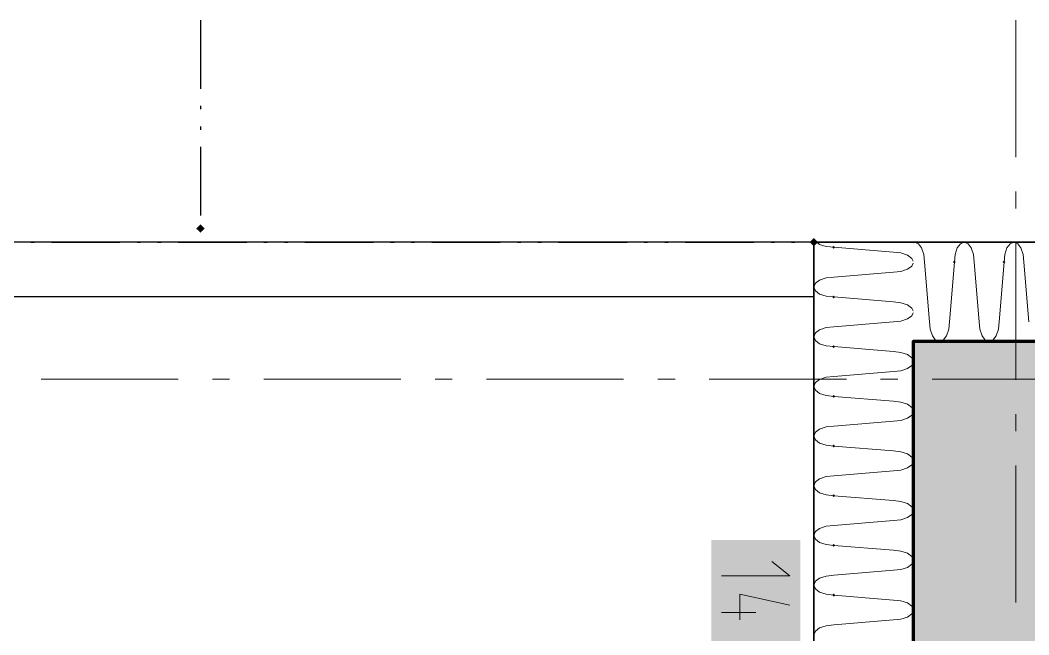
# Model space of a CAD drawing. Header units: millimetres. Extents: x 0 to 594, y 0 to 420.
# Drawn here: x 375.04 to 387, y 296.59 to 303.88 of the extents above; entities that cross this region are included whole.
import ezdxf

# ---------------------------------------------------------------- set-up
doc = ezdxf.new("R2010")
doc.units = ezdxf.units.MM
doc.header["$LTSCALE"] = 8
for name, color, linetype in [('PDF_CTU', 7, 'Continuous'), ('PDF_Dokresleni nad rovinou rezu', 7, 'Continuous'), ('PDF_Koty delkove', 7, 'Continuous'), ('PDF_Osy hlavni', 7, 'Continuous'), ('PDF_Steny obvodove nosne', 7, 'Continuous'), ('PDF_Zatepleni', 7, 'Continuous')]:
    doc.layers.add(name, color=color, linetype=linetype)

msp = doc.modelspace()

# ---------------------------------------------------------------- linework, layer by layer
at = {"layer": 'PDF_CTU', "lineweight": 25}
for points in [[(384.455, 301.251), (77.44, 301.251)], [(384.455, 300.601), (77.44, 300.601)]]:
    msp.add_lwpolyline(points, dxfattribs=at)
at = {"layer": 'PDF_Dokresleni nad rovinou rezu', "lineweight": 25}
for points in [[(377.182, 303.884), (377.182, 303.071)], [(377.182, 302.868), (377.182, 302.827)], [(377.182, 302.624), (377.182, 302.584)], [(377.182, 302.381), (377.182, 301.568)], [(375.17, 301.251), (375.211, 301.251)], [(375.414, 301.251), (376.227, 301.251)], [(376.43, 301.251), (376.471, 301.251)], [(376.674, 301.251), (376.714, 301.251)], [(376.918, 301.251), (377.73, 301.251)], [(377.933, 301.251), (377.974, 301.251)], [(378.177, 301.251), (378.218, 301.251)], [(378.421, 301.251), (379.234, 301.251)], [(379.437, 301.251), (379.477, 301.251)], [(379.68, 301.251), (379.721, 301.251)], [(379.924, 301.251), (380.737, 301.251)], [(380.94, 301.251), (380.981, 301.251)], [(381.184, 301.251), (381.225, 301.251)], [(381.428, 301.251), (382.24, 301.251)], [(382.443, 301.251), (382.484, 301.251)], [(382.687, 301.251), (382.728, 301.251)], [(382.931, 301.251), (383.744, 301.251)], [(383.947, 301.251), (383.987, 301.251)], [(384.191, 301.251), (384.231, 301.251)], [(384.434, 301.251), (384.455, 301.251)]]:
    msp.add_lwpolyline(points, dxfattribs=at)
at = {"layer": 'PDF_Dokresleni nad rovinou rezu', "lineweight": 25, "transparency": 33554559}
for points in [[(377.182, 301.464), (377.233, 301.413), (377.131, 301.413), (377.182, 301.363)], [(384.404, 301.251), (384.455, 301.302), (384.455, 301.2), (384.506, 301.251)]]:
    msp.add_solid(points, dxfattribs=at)
at = {"layer": 'PDF_Koty delkove', "lineweight": 18}
for points in [[(383.36, 297.293), (384.172, 297.293), (383.956, 297.466)], [(383.577, 296.773), (383.577, 297.077), (384.172, 296.946)], [(383.36, 296.859), (383.766, 296.859)]]:
    msp.add_lwpolyline(points, dxfattribs=at)
at = {"layer": 'PDF_Koty delkove', "color": 7, "lineweight": 18, "true_color": 0xffffff, "transparency": 33554559}
msp.add_solid([(383.238, 297.719), (383.238, 296.131), (384.294, 297.719), (384.294, 296.131)], dxfattribs=at)
at = {"layer": 'PDF_Osy hlavni', "lineweight": 18}
for points in [[(386.852, 303.884), (386.852, 302.259)], [(386.852, 301.852), (386.852, 301.649)], [(386.852, 301.243), (386.852, 299.618)], [(375.292, 299.626), (376.918, 299.626)], [(377.324, 299.626), (377.527, 299.626)], [(377.933, 299.626), (379.559, 299.626)], [(379.965, 299.626), (380.168, 299.626)], [(380.574, 299.626), (382.2, 299.626)], [(382.606, 299.626), (382.809, 299.626)], [(383.215, 299.626), (384.841, 299.626)], [(385.247, 299.626), (385.45, 299.626)], [(385.857, 299.626), (387.482, 299.626)], [(386.852, 299.211), (386.852, 299.008)], [(386.852, 298.602), (386.852, 296.976)]]:
    msp.add_lwpolyline(points, dxfattribs=at)
at = {"layer": 'PDF_Steny obvodove nosne', "lineweight": 70}
msp.add_lwpolyline([(387.706, 300.072), (387.665, 300.072), (385.633, 300.072), (385.633, 295.887), (385.633, 294.709)], dxfattribs=at)
at = {"layer": 'PDF_Steny obvodove nosne', "color": 9, "lineweight": 9, "true_color": 0xc0c0c0, "transparency": 33554559}
msp.add_solid([(387.665, 259.319), (387.665, 300.072), (385.633, 259.319), (385.633, 300.072)], dxfattribs=at)
at = {"layer": 'PDF_Zatepleni', "lineweight": 35}
msp.add_lwpolyline([(384.455, 295.887), (384.455, 301.251), (385.633, 301.251), (387.706, 301.251), (387.706, 300.072), (387.665, 300.072), (385.633, 300.072), (385.633, 295.887)], dxfattribs=at)
at = {"layer": 'PDF_Zatepleni', "lineweight": 9}
for points in [[(384.489, 301.251), (384.524, 301.224), (384.601, 301.199)], [(384.601, 301.199), (384.691, 301.19)], [(385.398, 301.132), (384.691, 301.19)], [(385.65, 301.251), (385.633, 301.244)], [(385.767, 301.015), (385.759, 301.105), (385.733, 301.182), (385.695, 301.233), (385.65, 301.251)], [(386.239, 301.251), (386.194, 301.233), (386.155, 301.182), (386.13, 301.105), (386.121, 301.015)], [(386.357, 301.015), (386.348, 301.105), (386.322, 301.182), (386.284, 301.233), (386.239, 301.251)], [(386.828, 301.251), (386.783, 301.233), (386.745, 301.182), (386.719, 301.105), (386.71, 301.015)], [(386.946, 301.015), (386.937, 301.105), (386.911, 301.182), (386.873, 301.233), (386.828, 301.251)], [(385.398, 301.132), (385.398, 301.132)], [(385.633, 301.025), (385.617, 301.058), (385.565, 301.097), (385.488, 301.123), (385.398, 301.132)], [(384.691, 300.836), (385.398, 300.895), (385.488, 300.904), (385.565, 300.929), (385.617, 300.968), (385.633, 301.001)], [(385.767, 301.015), (385.826, 300.308)], [(385.957, 300.073), (385.968, 300.079), (385.99, 300.089), (386.028, 300.141), (386.054, 300.218), (386.063, 300.308), (386.121, 301.015)], [(386.357, 301.015), (386.415, 300.308)], [(386.652, 300.308), (386.71, 301.015)], [(386.946, 301.015), (387.004, 300.308)], [(384.691, 300.836), (384.601, 300.827), (384.524, 300.802), (384.473, 300.764), (384.455, 300.719)], [(384.455, 300.719), (384.473, 300.673), (384.524, 300.635), (384.601, 300.61), (384.691, 300.601)], [(385.398, 300.542), (384.691, 300.601)], [(385.398, 300.542), (385.398, 300.542)], [(385.633, 300.436), (385.617, 300.469), (385.565, 300.508), (385.488, 300.533), (385.398, 300.542)], [(384.691, 300.247), (385.398, 300.306), (385.488, 300.315), (385.565, 300.34), (385.617, 300.379), (385.633, 300.412)], [(384.691, 300.247), (384.601, 300.238), (384.524, 300.213), (384.473, 300.174), (384.455, 300.129)], [(385.826, 300.308), (385.835, 300.218), (385.861, 300.141), (385.899, 300.089), (385.922, 300.078), (385.932, 300.073)], [(386.063, 300.308), (386.063, 300.308)], [(386.415, 300.308), (386.424, 300.218), (386.45, 300.141), (386.488, 300.089), (386.491, 300.088), (386.521, 300.073)], [(386.546, 300.073), (386.579, 300.089), (386.579, 300.089), (386.617, 300.141), (386.643, 300.218), (386.652, 300.308)], [(386.652, 300.308), (386.652, 300.308)], [(384.455, 300.129), (384.473, 300.084), (384.524, 300.046), (384.601, 300.02), (384.691, 300.012)], [(385.398, 299.953), (384.691, 300.012)], [(385.398, 299.953), (385.398, 299.953)], [(385.633, 299.847), (385.617, 299.88), (385.565, 299.919), (385.488, 299.944), (385.398, 299.953)], [(384.691, 299.658), (385.398, 299.716), (385.488, 299.725), (385.565, 299.751), (385.617, 299.789), (385.633, 299.822)], [(384.691, 299.658), (384.601, 299.649), (384.524, 299.624), (384.473, 299.585), (384.455, 299.54)], [(384.455, 299.54), (384.473, 299.495), (384.524, 299.457), (384.601, 299.431), (384.691, 299.422)], [(385.398, 299.364), (384.691, 299.422)], [(385.398, 299.364), (385.398, 299.364)], [(385.633, 299.258), (385.617, 299.291), (385.565, 299.329), (385.488, 299.355), (385.398, 299.364)], [(384.691, 299.069), (385.398, 299.127), (385.488, 299.136), (385.565, 299.162), (385.617, 299.2), (385.633, 299.233)], [(384.691, 299.069), (384.601, 299.06), (384.524, 299.034), (384.473, 298.996), (384.455, 298.951)], [(384.455, 298.951), (384.473, 298.906), (384.524, 298.868), (384.601, 298.842), (384.691, 298.833)], [(385.398, 298.775), (384.691, 298.833)], [(385.398, 298.775), (385.398, 298.775)], [(385.633, 298.669), (385.617, 298.702), (385.565, 298.74), (385.488, 298.766), (385.398, 298.775)], [(384.691, 298.48), (385.398, 298.538), (385.488, 298.547), (385.565, 298.573), (385.617, 298.611), (385.633, 298.644)], [(384.691, 298.48), (384.601, 298.471), (384.524, 298.445), (384.473, 298.407), (384.455, 298.362)], [(384.455, 298.362), (384.473, 298.317), (384.524, 298.279), (384.601, 298.253), (384.691, 298.244)], [(385.398, 298.186), (384.691, 298.244)], [(385.398, 298.186), (385.398, 298.186)], [(385.398, 298.186), (385.398, 298.186)], [(385.633, 298.08), (385.617, 298.113), (385.565, 298.151), (385.488, 298.177), (385.398, 298.186)], [(384.691, 297.891), (385.398, 297.949), (385.488, 297.958), (385.565, 297.984), (385.617, 298.022), (385.633, 298.055)], [(384.691, 297.891), (384.601, 297.882), (384.524, 297.856), (384.473, 297.818), (384.455, 297.773)], [(384.455, 297.773), (384.473, 297.728), (384.524, 297.689), (384.601, 297.664), (384.691, 297.655)], [(385.398, 297.597), (384.691, 297.655)], [(385.398, 297.597), (385.398, 297.597)], [(385.633, 297.491), (385.617, 297.523), (385.565, 297.562), (385.488, 297.588), (385.398, 297.597)], [(384.691, 297.301), (385.398, 297.36), (385.488, 297.369), (385.565, 297.394), (385.617, 297.433), (385.633, 297.466)], [(384.691, 297.301), (384.601, 297.292), (384.524, 297.267), (384.473, 297.229), (384.455, 297.184)], [(384.455, 297.184), (384.473, 297.138), (384.524, 297.1), (384.601, 297.075), (384.691, 297.066)], [(385.398, 297.007), (384.691, 297.066)], [(385.398, 297.007), (385.398, 297.007)], [(385.633, 296.901), (385.617, 296.934), (385.565, 296.973), (385.488, 296.998), (385.398, 297.007)], [(385.398, 296.771), (385.488, 296.78), (385.565, 296.805), (385.617, 296.844), (385.633, 296.877)], [(384.691, 296.712), (385.398, 296.771)], [(384.691, 296.712), (384.601, 296.703), (384.524, 296.678), (384.473, 296.639), (384.455, 296.594)]]:
    msp.add_lwpolyline(points, dxfattribs=at)
at = {"layer": 'PDF_Zatepleni', "lineweight": 9, "transparency": 33554559}
for points in [[(384.691, 301.208), (384.709, 301.19), (384.672, 301.19), (384.691, 301.172)], [(386.121, 301.033), (386.139, 301.015), (386.103, 301.015), (386.121, 300.997)], [(386.71, 301.033), (386.728, 301.015), (386.692, 301.015), (386.71, 300.997)], [(384.691, 300.619), (384.709, 300.601), (384.672, 300.601), (384.691, 300.582)], [(384.691, 300.03), (384.709, 300.012), (384.672, 300.012), (384.691, 299.993)], [(384.691, 299.441), (384.709, 299.422), (384.672, 299.422), (384.691, 299.404)], [(384.691, 298.851), (384.709, 298.833), (384.672, 298.833), (384.691, 298.815)], [(384.691, 298.262), (384.709, 298.244), (384.672, 298.244), (384.691, 298.226)], [(384.691, 297.673), (384.709, 297.655), (384.672, 297.655), (384.691, 297.637)], [(384.691, 297.084), (384.709, 297.066), (384.672, 297.066), (384.691, 297.047)]]:
    msp.add_solid(points, dxfattribs=at)

doc.saveas('drawing.dxf')
